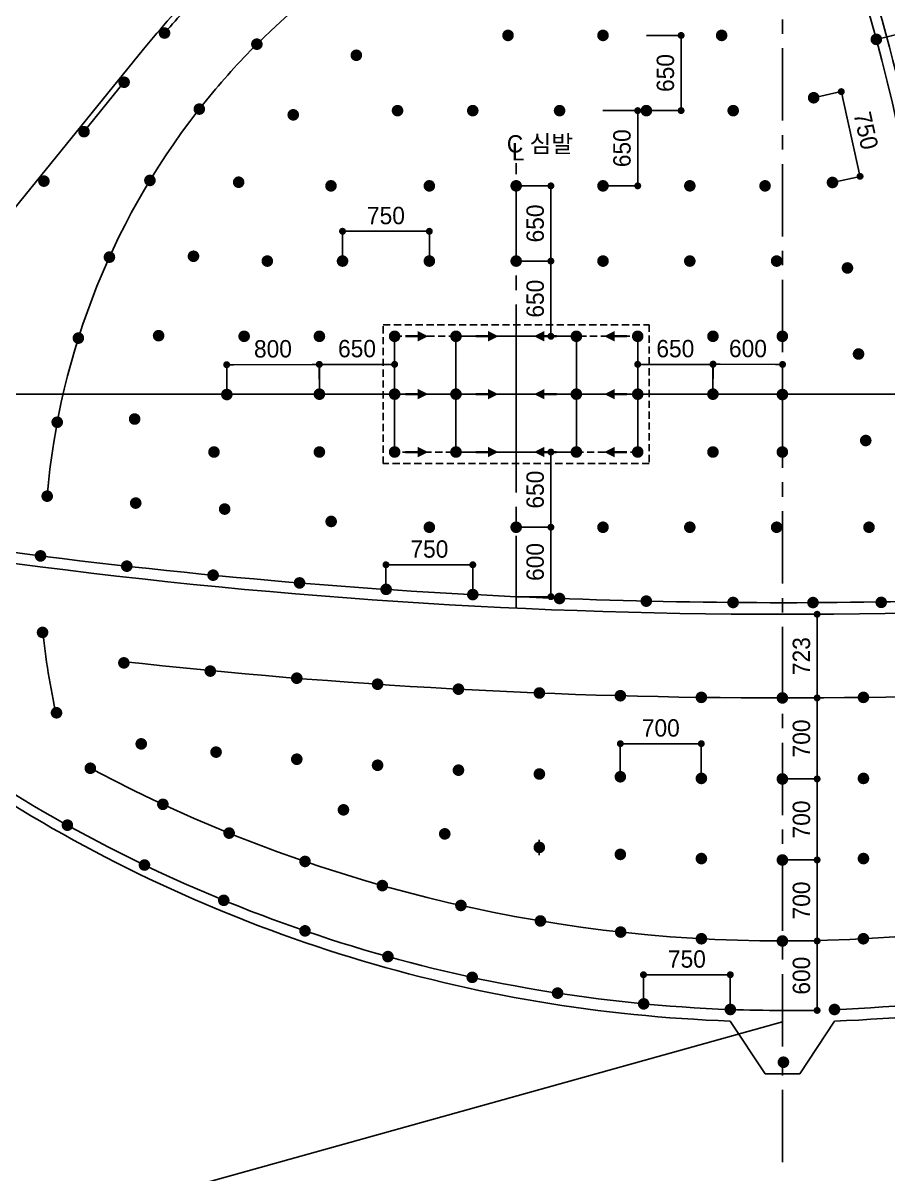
# Model space of a CAD drawing. Extents: x -689 to 317106, y 182884 to 219577.
# Drawn here: x 280245 to 287718, y 195412 to 205358 of the extents above; entities that cross this region are included whole.
import ezdxf

# ---------------------------------------------------------------- set-up
doc = ezdxf.new("R2010")
doc.units = 0
doc.header["$LTSCALE"] = 500
doc.header["$MEASUREMENT"] = 0
for name, pattern in [('A-CENTR01', [2, 1.25, -0.25, 0.25, -0.25]), ('A-HIDDN01', [0.375, 0.25, -0.125]), ('HIDDEN', [0.375, 0.25, -0.125])]:
    doc.linetypes.add(name, pattern=pattern)
doc.layers.get('DEFPOINTS').update_dxf_attribs({"color": 55})
for name, color, linetype in [('A-DIM01', 1, 'Continuous'), ('CS-CNTL', 1, 'A-CENTR01'), ('CS-EXCV', 3, 'CFZ008'), ('CS-TEXT', 7, 'Continuous'), ('CUT-BOD-LIN', 6, 'HIDDEN'), ('TU-BLOCK-ETC', 6, 'Continuous'), ('TU-HOLE-LIN1', 1, 'Continuous'), ('뇌관연결1', 2, 'Continuous'), ('발파공(바닥)', 5, 'Continuous'), ('발파공(심발)', 4, 'Continuous'), ('발파공(외곽)', 6, 'Continuous'), ('발파공(전열)', 2, 'Continuous'), ('발파공(확대)', 7, 'Continuous')]:
    doc.layers.add(name, color=color, linetype=linetype)
doc.styles.get("Standard").update_dxf_attribs({"font": ''})
doc.styles.add('돋움체', font='')
doc.styles.get('Standard').set_extended_font_data('Dotum')
doc.styles.get('돋움체').set_extended_font_data('Dotum')
doc.linetypes.add('CFZ008', pattern='A,0.9,-0.2,[106,KHCLINE.shx,S=0.00606,R=180,X=0,Y=0],0.9', length=2)
doc.linetypes.add('E-DIGLN01', pattern='A,0.9,-0.2,[19,kscals.shx,S=0.1,R=180,X=0,Y=0],0.9', length=2)
doc.dimstyles.new('D_50', dxfattribs={"dimscale": 50, "dimtxt": 3, "dimasz": 1.2, "dimexe": 0, "dimexo": 0, "dimgap": 1.2, "dimtad": 1, "dimdec": 0, "dimrnd": 0.0005, "dimdsep": 46, "dimlunit": 6, "dimtxsty": '돋움체', "dimblk": 'DOT', "dimcen": 0.09, "dimclrd": 1, "dimclre": 1, "dimclrt": 1, "dimaunit": 1, "dimadec": 0, "dimazin": 0, "dimtfac": 1, "dimtdec": 0, "dimtix": 1, "dimtmove": 2, "dimatfit": 0, "dimfxl": 1, "dimtvp": 2, "dimtolj": 1, "dimtzin": 0, "dimlwd": -1, "dimlwe": -1, "dimarcsym": 0})

# ---------------------------------------------------------------- blocks, each defined once
blk = doc.blocks.new('bb')
at = {"layer": '발파공(바닥)', "const_width": 50}
blk.add_lwpolyline([(-13.8, 20.9, -1), (13.8, -20.9, -1)], format="xyb", close=True, dxfattribs=at)
blk = doc.blocks.new('_Dot')
at = {"color": 0, "linetype": 'ByBlock', "lineweight": -2}
blk.add_line((-0.5, 0), (-1, 0), dxfattribs=at)
at = {"color": 0, "linetype": 'ByBlock', "const_width": 0.5}
blk.add_lwpolyline([(-0.25, 0, 1), (0.25, 0, 1)], format="xyb", close=True, dxfattribs=at)
blk = doc.blocks.new('*D617')
at = {"layer": 'A-DIM01', "color": 1, "ltscale": 10, "transparency": 16777216}
for p, q in [((286805.6, 197425.7), (287105.6, 197425.7)), ((287105.6, 197365.7), (287105.6, 196885.7)), ((286805.6, 196825.7), (287105.6, 196825.7))]:
    blk.add_line(p, q, dxfattribs=at)
at = {"layer": 'DEFPOINTS', "color": 0, "ltscale": 10, "transparency": 16777216}
for p in [(286805.6, 197425.7), (286805.6, 196825.7), (287105.6, 196825.7)]:
    blk.add_point(p, dxfattribs=at)
at = {"layer": 'A-DIM01', "color": 1, "ltscale": 10, "transparency": 16777216, "xscale": 60, "yscale": 60, "zscale": 60}
for p, rotation in [((287105.6, 197425.7), 90), ((287105.6, 196825.7), 270)]:
    blk.add_blockref('_Dot', p, dxfattribs=dict(at, rotation=rotation))
at = {"layer": 'A-DIM01', "color": 1, "ltscale": 10, "transparency": 16777216, "insert": (286970.5, 197125.7), "char_height": 150, "attachment_point": 5, "rotation": 90, "style": '돋움체'}
blk.add_mtext('\\A1;600', dxfattribs=at)
blk = doc.blocks.new('*D618')
at = {"layer": 'A-DIM01', "color": 1, "ltscale": 10, "transparency": 16777216}
for p, q in [((286805.6, 198125.7), (287105.6, 198125.7)), ((287105.6, 198065.7), (287105.6, 197485.7)), ((286805.6, 197425.7), (287105.6, 197425.7))]:
    blk.add_line(p, q, dxfattribs=at)
at = {"layer": 'DEFPOINTS', "color": 0, "ltscale": 10, "transparency": 16777216}
for p in [(286805.6, 198125.7), (286805.6, 197425.7), (287105.6, 197425.7)]:
    blk.add_point(p, dxfattribs=at)
at = {"layer": 'A-DIM01', "color": 1, "ltscale": 10, "transparency": 16777216, "xscale": 60, "yscale": 60, "zscale": 60}
for p, rotation in [((287105.6, 198125.7), 90), ((287105.6, 197425.7), 270)]:
    blk.add_blockref('_Dot', p, dxfattribs=dict(at, rotation=rotation))
at = {"layer": 'A-DIM01', "color": 1, "ltscale": 10, "transparency": 16777216, "insert": (286970.5, 197775.7), "char_height": 150, "attachment_point": 5, "rotation": 90, "style": '돋움체'}
blk.add_mtext('\\A1;700', dxfattribs=at)
blk = doc.blocks.new('*D619')
at = {"layer": 'A-DIM01', "color": 1, "ltscale": 10, "transparency": 16777216}
for p, q in [((286805.6, 198825.7), (287105.6, 198825.7)), ((287105.6, 198765.7), (287105.6, 198185.7)), ((286805.6, 198125.7), (287105.6, 198125.7))]:
    blk.add_line(p, q, dxfattribs=at)
at = {"layer": 'DEFPOINTS', "color": 0, "ltscale": 10, "transparency": 16777216}
for p in [(286805.6, 198825.7), (286805.6, 198125.7), (287105.6, 198125.7)]:
    blk.add_point(p, dxfattribs=at)
at = {"layer": 'A-DIM01', "color": 1, "ltscale": 10, "transparency": 16777216, "xscale": 60, "yscale": 60, "zscale": 60}
for p, rotation in [((287105.6, 198825.7), 90), ((287105.6, 198125.7), 270)]:
    blk.add_blockref('_Dot', p, dxfattribs=dict(at, rotation=rotation))
at = {"layer": 'A-DIM01', "color": 1, "ltscale": 10, "transparency": 16777216, "insert": (286970.5, 198475.7), "char_height": 150, "attachment_point": 5, "rotation": 90, "style": '돋움체'}
blk.add_mtext('\\A1;700', dxfattribs=at)
blk = doc.blocks.new('*D620')
at = {"layer": 'A-DIM01', "color": 1, "ltscale": 10, "transparency": 16777216}
for p, q in [((286805.6, 199525.7), (287105.6, 199525.7)), ((287105.6, 199465.7), (287105.6, 198885.7)), ((286805.6, 198825.7), (287105.6, 198825.7))]:
    blk.add_line(p, q, dxfattribs=at)
at = {"layer": 'DEFPOINTS', "color": 0, "ltscale": 10, "transparency": 16777216}
for p in [(286805.6, 199525.7), (286805.6, 198825.7), (287105.6, 198825.7)]:
    blk.add_point(p, dxfattribs=at)
at = {"layer": 'A-DIM01', "color": 1, "ltscale": 10, "transparency": 16777216, "xscale": 60, "yscale": 60, "zscale": 60}
for p, rotation in [((287105.6, 199525.7), 90), ((287105.6, 198825.7), 270)]:
    blk.add_blockref('_Dot', p, dxfattribs=dict(at, rotation=rotation))
at = {"layer": 'A-DIM01', "color": 1, "ltscale": 10, "transparency": 16777216, "insert": (286970.5, 199175.7), "char_height": 150, "attachment_point": 5, "rotation": 90, "style": '돋움체'}
blk.add_mtext('\\A1;700', dxfattribs=at)
blk = doc.blocks.new('*D621')
at = {"layer": 'A-DIM01', "color": 1, "ltscale": 10, "transparency": 16777216}
for p, q in [((286805.6, 200248.9), (287105.6, 200248.9)), ((287105.6, 200188.9), (287105.6, 199585.7)), ((286805.6, 199525.7), (287105.6, 199525.7))]:
    blk.add_line(p, q, dxfattribs=at)
at = {"layer": 'DEFPOINTS', "color": 0, "ltscale": 10, "transparency": 16777216}
for p in [(286805.6, 200248.9), (286805.6, 199525.7), (287105.6, 199525.7)]:
    blk.add_point(p, dxfattribs=at)
at = {"layer": 'A-DIM01', "color": 1, "ltscale": 10, "transparency": 16777216, "xscale": 60, "yscale": 60, "zscale": 60}
for p, rotation in [((287105.6, 200248.9), 90), ((287105.6, 199525.7), 270)]:
    blk.add_blockref('_Dot', p, dxfattribs=dict(at, rotation=rotation))
at = {"layer": 'A-DIM01', "color": 1, "ltscale": 10, "transparency": 16777216, "insert": (286970.5, 199887.3), "char_height": 150, "attachment_point": 5, "rotation": 90, "style": '돋움체'}
blk.add_mtext('\\A1;723', dxfattribs=at)
blk = doc.blocks.new('sb')
at = {"layer": '발파공(확대)', "color": 0, "const_width": 50, "flags": 128}
blk.add_lwpolyline([(13.8, 20.9, 1), (-13.8, -20.9, 1)], format="xyb", close=True, dxfattribs=at)
blk = doc.blocks.new('jb')
at = {"layer": '발파공(전열)', "const_width": 50, "flags": 128}
blk.add_lwpolyline([(13.8, 20.9, 1), (-13.8, -20.9, 1)], format="xyb", close=True, dxfattribs=at)
blk = doc.blocks.new('*D600')
at = {"layer": 'A-DIM01', "color": 1, "ltscale": 10, "transparency": 16777216}
for p, q in [((285605.6, 196833.7), (285605.6, 197133.7)), ((285665.6, 197133.7), (286295.6, 197133.7)), ((286355.6, 196833.7), (286355.6, 197133.7))]:
    blk.add_line(p, q, dxfattribs=at)
at = {"layer": 'DEFPOINTS', "color": 0, "ltscale": 10, "transparency": 16777216}
for p in [(286355.6, 197133.7), (285605.6, 196833.7), (286355.6, 196833.7)]:
    blk.add_point(p, dxfattribs=at)
at = {"layer": 'A-DIM01', "color": 1, "ltscale": 10, "transparency": 16777216, "xscale": 60, "yscale": 60, "zscale": 60, "rotation": 180}
blk.add_blockref('_Dot', (285605.6, 197133.7), dxfattribs=at)
at = {"layer": 'A-DIM01', "color": 1, "ltscale": 10, "transparency": 16777216, "xscale": 60, "yscale": 60, "zscale": 60}
blk.add_blockref('_Dot', (286355.6, 197133.7), dxfattribs=at)
at = {"layer": 'A-DIM01', "color": 1, "ltscale": 10, "transparency": 16777216, "insert": (285980.6, 197268.8), "char_height": 150, "attachment_point": 5, "style": '돋움체'}
blk.add_mtext('\\A1;750', dxfattribs=at)
blk = doc.blocks.new('*D601')
at = {"layer": 'A-DIM01', "color": 1, "ltscale": 10, "transparency": 16777216}
for p, q in [((285405.2, 198830.5), (285405.2, 199130.5)), ((285465.2, 199130.5), (286045.2, 199130.5)), ((286105.2, 198830.5), (286105.2, 199130.5))]:
    blk.add_line(p, q, dxfattribs=at)
at = {"layer": 'DEFPOINTS', "color": 0, "ltscale": 10, "transparency": 16777216}
for p in [(286105.2, 199130.5), (285405.2, 198830.5), (286105.2, 198830.5)]:
    blk.add_point(p, dxfattribs=at)
at = {"layer": 'A-DIM01', "color": 1, "ltscale": 10, "transparency": 16777216, "xscale": 60, "yscale": 60, "zscale": 60, "rotation": 180}
blk.add_blockref('_Dot', (285405.2, 199130.5), dxfattribs=at)
at = {"layer": 'A-DIM01', "color": 1, "ltscale": 10, "transparency": 16777216, "xscale": 60, "yscale": 60, "zscale": 60}
blk.add_blockref('_Dot', (286105.2, 199130.5), dxfattribs=at)
at = {"layer": 'A-DIM01', "color": 1, "ltscale": 10, "transparency": 16777216, "insert": (285755.2, 199265.6), "char_height": 150, "attachment_point": 5, "style": '돋움체'}
blk.add_mtext('\\A1;700', dxfattribs=at)
blk = doc.blocks.new('cb')
at = {"layer": '발파공(외곽)', "lineweight": 0, "const_width": 50}
blk.add_lwpolyline([(-16.5, 18.7, 1), (16.5, -18.7, 1)], format="xyb", close=True, dxfattribs=at)
blk = doc.blocks.new('*D602')
at = {"layer": 'A-DIM01', "color": 1, "ltscale": 10, "transparency": 16777216}
for p, q in [((284505.6, 201000.8), (284805.6, 201000.8)), ((284805.6, 200940.8), (284805.6, 200460.8)), ((284505.6, 200400.8), (284805.6, 200400.8))]:
    blk.add_line(p, q, dxfattribs=at)
at = {"layer": 'DEFPOINTS', "color": 0, "ltscale": 10, "transparency": 16777216}
for p in [(284505.6, 201000.8), (284505.6, 200400.8), (284805.6, 200400.8)]:
    blk.add_point(p, dxfattribs=at)
at = {"layer": 'A-DIM01', "color": 1, "ltscale": 10, "transparency": 16777216, "xscale": 60, "yscale": 60, "zscale": 60}
for p, rotation in [((284805.6, 201000.8), 90), ((284805.6, 200400.8), 270)]:
    blk.add_blockref('_Dot', p, dxfattribs=dict(at, rotation=rotation))
at = {"layer": 'A-DIM01', "color": 1, "ltscale": 10, "transparency": 16777216, "insert": (284670.5, 200700.8), "char_height": 150, "attachment_point": 5, "rotation": 90, "style": '돋움체'}
blk.add_mtext('\\A1;600', dxfattribs=at)
blk = doc.blocks.new('*D603')
at = {"layer": 'A-DIM01', "color": 1, "ltscale": 10, "transparency": 16777216}
for p, q in [((284505.6, 201650.8), (284805.6, 201650.8)), ((284805.6, 201590.8), (284805.6, 201060.8)), ((284505.6, 201000.8), (284805.6, 201000.8))]:
    blk.add_line(p, q, dxfattribs=at)
at = {"layer": 'DEFPOINTS', "color": 0, "ltscale": 10, "transparency": 16777216}
for p in [(284505.6, 201650.8), (284505.6, 201000.8), (284805.6, 201000.8)]:
    blk.add_point(p, dxfattribs=at)
at = {"layer": 'A-DIM01', "color": 1, "ltscale": 10, "transparency": 16777216, "xscale": 60, "yscale": 60, "zscale": 60}
for p, rotation in [((284805.6, 201650.8), 90), ((284805.6, 201000.8), 270)]:
    blk.add_blockref('_Dot', p, dxfattribs=dict(at, rotation=rotation))
at = {"layer": 'A-DIM01', "color": 1, "ltscale": 10, "transparency": 16777216, "insert": (284670.5, 201325.8), "char_height": 150, "attachment_point": 5, "rotation": 90, "style": '돋움체'}
blk.add_mtext('\\A1;650', dxfattribs=at)
blk = doc.blocks.new('*D604')
at = {"layer": 'A-DIM01', "color": 1, "ltscale": 10, "transparency": 16777216}
for p, q in [((283005.6, 203300.8), (283005.6, 203558.2)), ((283065.6, 203558.2), (283695.6, 203558.2)), ((283755.6, 203300.8), (283755.6, 203558.2))]:
    blk.add_line(p, q, dxfattribs=at)
at = {"layer": 'DEFPOINTS', "color": 0, "ltscale": 10, "transparency": 16777216}
for p in [(283755.6, 203558.2), (283005.6, 203300.8), (283755.6, 203300.8)]:
    blk.add_point(p, dxfattribs=at)
at = {"layer": 'A-DIM01', "color": 1, "ltscale": 10, "transparency": 16777216, "xscale": 60, "yscale": 60, "zscale": 60, "rotation": 180}
blk.add_blockref('_Dot', (283005.6, 203558.2), dxfattribs=at)
at = {"layer": 'A-DIM01', "color": 1, "ltscale": 10, "transparency": 16777216, "xscale": 60, "yscale": 60, "zscale": 60}
blk.add_blockref('_Dot', (283755.6, 203558.2), dxfattribs=at)
at = {"layer": 'A-DIM01', "color": 1, "ltscale": 10, "transparency": 16777216, "insert": (283380.6, 203693.3), "char_height": 150, "attachment_point": 5, "style": '돋움체'}
blk.add_mtext('\\A1;750', dxfattribs=at)
blk = doc.blocks.new('*D605')
at = {"layer": 'A-DIM01', "color": 1, "ltscale": 10, "transparency": 16777216}
for p, q in [((284505.6, 203300.8), (284805.6, 203300.8)), ((284805.6, 203240.8), (284805.6, 202710.8)), ((284505.6, 202650.8), (284805.6, 202650.8))]:
    blk.add_line(p, q, dxfattribs=at)
at = {"layer": 'DEFPOINTS', "color": 0, "ltscale": 10, "transparency": 16777216}
for p in [(284505.6, 203300.8), (284505.6, 202650.8), (284805.6, 202650.8)]:
    blk.add_point(p, dxfattribs=at)
at = {"layer": 'A-DIM01', "color": 1, "ltscale": 10, "transparency": 16777216, "xscale": 60, "yscale": 60, "zscale": 60}
for p, rotation in [((284805.6, 203300.8), 90), ((284805.6, 202650.8), 270)]:
    blk.add_blockref('_Dot', p, dxfattribs=dict(at, rotation=rotation))
at = {"layer": 'A-DIM01', "color": 1, "ltscale": 10, "transparency": 16777216, "insert": (284670.5, 202975.8), "char_height": 150, "attachment_point": 5, "rotation": 90, "style": '돋움체'}
blk.add_mtext('\\A1;650', dxfattribs=at)
blk = doc.blocks.new('*D606')
at = {"layer": 'A-DIM01', "color": 1, "ltscale": 10, "transparency": 16777216}
for p, q in [((282805.6, 202150.8), (282805.6, 202408.2)), ((282865.6, 202408.2), (283395.6, 202408.2)), ((283455.6, 202150.8), (283455.6, 202408.2))]:
    blk.add_line(p, q, dxfattribs=at)
at = {"layer": 'DEFPOINTS', "color": 0, "ltscale": 10, "transparency": 16777216}
for p in [(283455.6, 202408.2), (282805.6, 202150.8), (283455.6, 202150.8)]:
    blk.add_point(p, dxfattribs=at)
at = {"layer": 'A-DIM01', "color": 1, "ltscale": 10, "transparency": 16777216, "xscale": 60, "yscale": 60, "zscale": 60, "rotation": 180}
blk.add_blockref('_Dot', (282805.6, 202408.2), dxfattribs=at)
at = {"layer": 'A-DIM01', "color": 1, "ltscale": 10, "transparency": 16777216, "xscale": 60, "yscale": 60, "zscale": 60}
blk.add_blockref('_Dot', (283455.6, 202408.2), dxfattribs=at)
at = {"layer": 'A-DIM01', "color": 1, "ltscale": 10, "transparency": 16777216, "insert": (283130.6, 202543.3), "char_height": 150, "attachment_point": 5, "style": '돋움체'}
blk.add_mtext('\\A1;650', dxfattribs=at)
blk = doc.blocks.new('*D607')
at = {"layer": 'A-DIM01', "color": 1, "ltscale": 10, "transparency": 16777216}
for p, q in [((282006.1, 202147.5), (282005, 202405)), ((282065, 202405.2), (282744.6, 202408)), ((282805.6, 202150.8), (282804.6, 202408.2))]:
    blk.add_line(p, q, dxfattribs=at)
at = {"layer": 'DEFPOINTS', "color": 0, "ltscale": 10, "transparency": 16777216}
for p in [(282804.6, 202408.2), (282006.1, 202147.5), (282805.6, 202150.8)]:
    blk.add_point(p, dxfattribs=at)
at = {"layer": 'A-DIM01', "color": 1, "ltscale": 10, "transparency": 16777216, "xscale": 60, "yscale": 60, "zscale": 60}
for p, rotation in [((282005, 202405), 180.231181716737), ((282804.6, 202408.2), 0.2311817167369533)]:
    blk.add_blockref('_Dot', p, dxfattribs=dict(at, rotation=rotation))
at = {"layer": 'A-DIM01', "color": 1, "ltscale": 10, "transparency": 16777216, "insert": (282404.3, 202541.7), "char_height": 150, "attachment_point": 5, "rotation": 0.23118, "style": '돋움체'}
blk.add_mtext('\\A1;800', dxfattribs=at)
blk = doc.blocks.new('*D608')
at = {"layer": 'A-DIM01', "color": 1, "ltscale": 10, "transparency": 16777216}
for p, q in [((283380.9, 200419.1), (283380.9, 200676.5)), ((283440.9, 200676.5), (284070.9, 200676.5)), ((284130.9, 200419.1), (284130.9, 200676.5))]:
    blk.add_line(p, q, dxfattribs=at)
at = {"layer": 'DEFPOINTS', "color": 0, "ltscale": 10, "transparency": 16777216}
for p in [(284130.9, 200676.5), (283380.9, 200419.1), (284130.9, 200419.1)]:
    blk.add_point(p, dxfattribs=at)
at = {"layer": 'A-DIM01', "color": 1, "ltscale": 10, "transparency": 16777216, "xscale": 60, "yscale": 60, "zscale": 60, "rotation": 180}
blk.add_blockref('_Dot', (283380.9, 200676.5), dxfattribs=at)
at = {"layer": 'A-DIM01', "color": 1, "ltscale": 10, "transparency": 16777216, "xscale": 60, "yscale": 60, "zscale": 60}
blk.add_blockref('_Dot', (284130.9, 200676.5), dxfattribs=at)
at = {"layer": 'A-DIM01', "color": 1, "ltscale": 10, "transparency": 16777216, "insert": (283755.9, 200811.6), "char_height": 150, "attachment_point": 5, "style": '돋움체'}
blk.add_mtext('\\A1;750', dxfattribs=at)
blk = doc.blocks.new('*D609')
at = {"layer": 'A-DIM01', "color": 1, "ltscale": 10, "transparency": 16777216}
for p, q in [((284505.6, 203950.8), (284805.6, 203950.8)), ((284805.6, 203890.8), (284805.6, 203360.8)), ((284505.6, 203300.8), (284805.6, 203300.8))]:
    blk.add_line(p, q, dxfattribs=at)
at = {"layer": 'DEFPOINTS', "color": 0, "ltscale": 10, "transparency": 16777216}
for p in [(284505.6, 203950.8), (284505.6, 203300.8), (284805.6, 203300.8)]:
    blk.add_point(p, dxfattribs=at)
at = {"layer": 'A-DIM01', "color": 1, "ltscale": 10, "transparency": 16777216, "xscale": 60, "yscale": 60, "zscale": 60}
for p, rotation in [((284805.6, 203950.8), 90), ((284805.6, 203300.8), 270)]:
    blk.add_blockref('_Dot', p, dxfattribs=dict(at, rotation=rotation))
at = {"layer": 'A-DIM01', "color": 1, "ltscale": 10, "transparency": 16777216, "insert": (284670.5, 203625.8), "char_height": 150, "attachment_point": 5, "rotation": 90, "style": '돋움체'}
blk.add_mtext('\\A1;650', dxfattribs=at)
blk = doc.blocks.new('ssb')
at = {"color": 4, "const_width": 50, "flags": 128}
blk.add_lwpolyline([(0.1, -25, 1), (-0.1, 25, 1)], format="xyb", close=True, dxfattribs=at)
blk = doc.blocks.new('*D610')
at = {"layer": 'A-DIM01', "color": 1, "ltscale": 10, "transparency": 16777216}
for p, q in [((285555.6, 202150.8), (285555.6, 202408.2)), ((285615.6, 202408.2), (286145.6, 202408.2)), ((286205.6, 202150.8), (286205.6, 202408.2))]:
    blk.add_line(p, q, dxfattribs=at)
at = {"layer": 'DEFPOINTS', "color": 0, "ltscale": 10, "transparency": 16777216}
for p in [(286205.6, 202408.2), (285555.6, 202150.8), (286205.6, 202150.8)]:
    blk.add_point(p, dxfattribs=at)
at = {"layer": 'A-DIM01', "color": 1, "ltscale": 10, "transparency": 16777216, "xscale": 60, "yscale": 60, "zscale": 60, "rotation": 180}
blk.add_blockref('_Dot', (285555.6, 202408.2), dxfattribs=at)
at = {"layer": 'A-DIM01', "color": 1, "ltscale": 10, "transparency": 16777216, "xscale": 60, "yscale": 60, "zscale": 60}
blk.add_blockref('_Dot', (286205.6, 202408.2), dxfattribs=at)
at = {"layer": 'A-DIM01', "color": 1, "ltscale": 10, "transparency": 16777216, "insert": (285880.6, 202543.3), "char_height": 150, "attachment_point": 5, "style": '돋움체'}
blk.add_mtext('\\A1;650', dxfattribs=at)
blk = doc.blocks.new('*D611')
at = {"layer": 'A-DIM01', "color": 1, "ltscale": 10, "transparency": 16777216}
for p, q in [((286205.6, 202150.8), (286207, 202410.7)), ((286267, 202410.4), (286747, 202407.8)), ((286805.6, 202147.5), (286807, 202407.5))]:
    blk.add_line(p, q, dxfattribs=at)
at = {"layer": 'DEFPOINTS', "color": 0, "ltscale": 10, "transparency": 16777216}
for p in [(286807, 202407.5), (286205.6, 202150.8), (286805.6, 202147.5)]:
    blk.add_point(p, dxfattribs=at)
at = {"layer": 'A-DIM01', "color": 1, "ltscale": 10, "transparency": 16777216, "xscale": 60, "yscale": 60, "zscale": 60}
for p, rotation in [((286207, 202410.7), 179.6919258175987), ((286807, 202407.5), 359.6919258175987)]:
    blk.add_blockref('_Dot', p, dxfattribs=dict(at, rotation=rotation))
at = {"layer": 'A-DIM01', "color": 1, "ltscale": 10, "transparency": 16777216, "insert": (286507.8, 202544.2), "char_height": 150, "attachment_point": 5, "rotation": 359.69193, "style": '돋움체'}
blk.add_mtext('\\A1;600', dxfattribs=at)
blk = doc.blocks.new('*D612')
at = {"layer": 'A-DIM01', "color": 1, "ltscale": 10, "transparency": 16777216}
for p, q in [((285255.6, 204600.8), (285555.6, 204600.8)), ((285555.6, 204540.8), (285555.6, 204010.8)), ((285255.6, 203950.8), (285555.6, 203950.8))]:
    blk.add_line(p, q, dxfattribs=at)
at = {"layer": 'DEFPOINTS', "color": 0, "ltscale": 10, "transparency": 16777216}
for p in [(285255.6, 204600.8), (285255.6, 203950.8), (285555.6, 203950.8)]:
    blk.add_point(p, dxfattribs=at)
at = {"layer": 'A-DIM01', "color": 1, "ltscale": 10, "transparency": 16777216, "xscale": 60, "yscale": 60, "zscale": 60}
for p, rotation in [((285555.6, 204600.8), 90), ((285555.6, 203950.8), 270)]:
    blk.add_blockref('_Dot', p, dxfattribs=dict(at, rotation=rotation))
at = {"layer": 'A-DIM01', "color": 1, "ltscale": 10, "transparency": 16777216, "insert": (285420.5, 204275.8), "char_height": 150, "attachment_point": 5, "rotation": 90, "style": '돋움체'}
blk.add_mtext('\\A1;650', dxfattribs=at)
blk = doc.blocks.new('*D613')
at = {"layer": 'A-DIM01', "color": 1, "ltscale": 10, "transparency": 16777216}
for p, q in [((285630.6, 205250.8), (285930.6, 205250.8)), ((285930.6, 205190.8), (285930.6, 204660.8)), ((285630.6, 204600.8), (285930.6, 204600.8))]:
    blk.add_line(p, q, dxfattribs=at)
at = {"layer": 'DEFPOINTS', "color": 0, "ltscale": 10, "transparency": 16777216}
for p in [(285630.6, 205250.8), (285630.6, 204600.8), (285930.6, 204600.8)]:
    blk.add_point(p, dxfattribs=at)
at = {"layer": 'A-DIM01', "color": 1, "ltscale": 10, "transparency": 16777216, "xscale": 60, "yscale": 60, "zscale": 60}
for p, rotation in [((285930.6, 205250.8), 90), ((285930.6, 204600.8), 270)]:
    blk.add_blockref('_Dot', p, dxfattribs=dict(at, rotation=rotation))
at = {"layer": 'A-DIM01', "color": 1, "ltscale": 10, "transparency": 16777216, "insert": (285795.5, 204925.8), "char_height": 150, "attachment_point": 5, "rotation": 90, "style": '돋움체'}
blk.add_mtext('\\A1;650', dxfattribs=at)
blk = doc.blocks.new('*D627')
at = {"layer": 'A-DIM01', "color": 1, "ltscale": 10, "transparency": 16777216}
for p, q in [((287617.1, 205216.4), (287871.2, 205279.5)), ((287885.7, 205221.3), (288025.4, 204658.7)), ((287785.7, 204537.4), (288039.8, 204600.5))]:
    blk.add_line(p, q, dxfattribs=at)
at = {"layer": 'DEFPOINTS', "color": 0, "ltscale": 10, "transparency": 16777216}
for p in [(287617.1, 205216.4), (288039.8, 204600.5), (287785.7, 204537.4)]:
    blk.add_point(p, dxfattribs=at)
at = {"layer": 'A-DIM01', "color": 1, "ltscale": 10, "transparency": 16777216, "xscale": 60, "yscale": 60, "zscale": 60}
for p, rotation in [((287871.2, 205279.5), 103.9436747686176), ((288039.8, 204600.5), 283.9436747686176)]:
    blk.add_blockref('_Dot', p, dxfattribs=dict(at, rotation=rotation))
at = {"layer": 'A-DIM01', "color": 1, "ltscale": 10, "transparency": 16777216, "insert": (288086.6, 204972.6), "char_height": 150, "attachment_point": 5, "rotation": 283.94367, "style": '돋움체'}
blk.add_mtext('\\A1;700', dxfattribs=at)
blk = doc.blocks.new('*D628')
at = {"layer": 'A-DIM01', "color": 1, "ltscale": 10, "transparency": 16777216}
for p, q in [((287075.6, 204712.1), (287314.1, 204765.1)), ((287327.1, 204706.5), (287463.6, 204091.5)), ((287238.1, 203980), (287476.6, 204033))]:
    blk.add_line(p, q, dxfattribs=at)
at = {"layer": 'DEFPOINTS', "color": 0, "ltscale": 10, "transparency": 16777216}
for p in [(287075.6, 204712.1), (287476.6, 204033), (287238.1, 203980)]:
    blk.add_point(p, dxfattribs=at)
at = {"layer": 'A-DIM01', "color": 1, "ltscale": 10, "transparency": 16777216, "xscale": 60, "yscale": 60, "zscale": 60}
for p, rotation in [((287314.1, 204765.1), 102.5186441921794), ((287476.6, 204033), 282.5186441921794)]:
    blk.add_blockref('_Dot', p, dxfattribs=dict(at, rotation=rotation))
at = {"layer": 'A-DIM01', "color": 1, "ltscale": 10, "transparency": 16777216, "insert": (287527.2, 204428.3), "char_height": 150, "attachment_point": 5, "rotation": 282.51864, "style": '돋움체'}
blk.add_mtext('\\A1;750', dxfattribs=at)

msp = doc.modelspace()

# ---------------------------------------------------------------- linework, layer by layer
at = {"layer": 'CS-CNTL', "linetype": 'A-CENTR01'}
for p, q in [((286805.64711, 195514.21655), (286805.64711, 208208.57573)), ((284505.64711, 200300.75925), (284505.64711, 204147.361))]:
    msp.add_line(p, q, dxfattribs=at)
at = {"layer": 'CS-EXCV', "linetype": 'E-DIGLN01'}
for p, q in [((286655.64711, 196277.95155), (286355.64711, 196733.68499)), ((286955.64711, 196277.95155), (287255.64711, 196733.68499)), ((286655.64711, 196277.95155), (286955.64711, 196277.95155))]:
    msp.add_line(p, q, dxfattribs=at)
at = {"layer": 'CS-EXCV', "linetype": 'E-DIGLN01', "flags": 128}
msp.add_lwpolyline([(292325.21276, 205132.02338, 0.0260427649), (291840.24739, 205670.32219, 0.4142135624), (281771.04682, 205670.32219, 0.0260427649), (281286.08145, 205132.02338)], format="xyb", dxfattribs=at)
msp.add_lwpolyline([(281286.08145, 205132.02338), (278525.71793, 201727.2439)], dxfattribs=at)
at = {"layer": 'CS-EXCV', "linetype": 'E-DIGLN01'}
for centre, radius, start, end in [((271190.27114, 200748.85899), 17115.37597, 358.400236723, 24.166518181), ((286805.64711, 250528.12721), 50279.26822, 261.912976262, 278.087023738), ((286805.64711, 209444.61921), 12718.89731, 237.922041368, 267.972427787), ((286805.64711, 209444.61921), 12718.89731, 272.027572213, 302.077958632)]:
    msp.add_arc(centre, radius, start, end, dxfattribs=at)
at = {"layer": 'CUT-BOD-LIN', "ltscale": 0.5}
msp.add_lwpolyline([(283355.64711, 202750.75925), (285655.64711, 202750.75925), (285655.64711, 201550.75925), (283355.64711, 201550.75925)], close=True, dxfattribs=at)
at = {"layer": 'DEFPOINTS', "linetype": 'Continuous', "ltscale": 500}
for p, q in [((283455.64711, 202650.75925), (283455.64711, 201650.75925)), ((283985.64711, 202650.75925), (283985.64711, 201650.75925)), ((283985.64711, 202650.75925), (285025.64711, 202650.75925)), ((284505.64711, 202650.75925), (284505.64711, 201650.75925)), ((284505.64711, 202650.75925), (284505.64711, 201650.75925)), ((285025.64711, 202650.75925), (285025.64711, 201650.75925)), ((285555.64711, 202650.75925), (285555.64711, 201650.75925)), ((283455.64711, 202150.75925), (285555.64711, 202150.75925)), ((283985.64711, 201650.75925), (285025.64711, 201650.75925))]:
    msp.add_line(p, q, dxfattribs=at)
at = {"layer": 'DEFPOINTS'}
for p, q in [((278869.07536, 202150.75925), (294742.21885, 202150.75925)), ((286805.64711, 196725.7219), (277680.64711, 194184.30698))]:
    msp.add_line(p, q, dxfattribs=at)
for points in [[(287012.65592, 207052.3836, 0.2073075026), (282266.02157, 205175.34744, 0.0260427649), (281829.83145, 204691.18788, 0.1506337683), (280454.17027, 201269.1639, 0.1506337683)], [(280414.23316, 200116.92574, 0.0299010814), (280534.43848, 199372.53967)], [(281444.17258, 198629.76623, 0.0011042416), (281453.58371, 198606.60525)]]:
    msp.add_lwpolyline(points, format="xyb", dxfattribs=at)
for centre, radius, start, end in [((270955.87571, 200748.85899), 17249.7714, 0.976788459, 21.433836252), ((286805.64711, 251337.94092), 50989.08193, 261.969555832, 267.414452461), ((286805.64711, 251337.94092), 50989.08193, 267.414452461, 271.568632115), ((286782.41617, 251410.37322), 51712.08193, 262.926008448, 262.95370785), ((286805.64711, 251237.94092), 51712.08193, 263.660281805, 270), ((286805.64711, 251237.94092), 51712.08193, 270, 276.339718195), ((286805.64711, 210144.61921), 12718.89731, 242.074116651, 270), ((286805.64711, 210144.61921), 12718.89731, 270, 297.925883349), ((286805.64711, 209544.61921), 12718.89731, 238.06373511, 267.972427787), ((286805.64711, 209544.61921), 12718.89731, 272.027572213, 301.93626489), ((286805.64711, 209544.61921), 12718.89731, 267.972427787, 270)]:
    msp.add_arc(centre, radius, start, end, dxfattribs=at)
at = {"layer": 'TU-BLOCK-ETC'}
for points in [[(283745.2627, 202650.75925, 0, 90, 0), (283655.2627, 202650.75925, 90, 90, 0)], [(284352.50635, 202650.75925, 0, 90, 0), (284262.50635, 202650.75925, 90, 90, 0)], [(284658.78786, 202650.75925, 0, 90, 0), (284748.78786, 202650.75925, 90, 90, 0)], [(285266.03151, 202650.75925, 0, 90, 0), (285356.03151, 202650.75925, 90, 90, 0)], [(283745.2627, 202150.75925, 0, 90, 0), (283655.2627, 202150.75925, 90, 90, 0)], [(284352.50635, 202150.75925, 0, 90, 0), (284262.50635, 202150.75925, 90, 90, 0)], [(284658.78786, 202150.75925, 0, 90, 0), (284748.78786, 202150.75925, 90, 90, 0)], [(285266.03151, 202150.75925, 0, 90, 0), (285356.03151, 202150.75925, 90, 90, 0)], [(283745.2627, 201650.75925, 0, 90, 0), (283655.2627, 201650.75925, 90, 90, 0)], [(284352.50635, 201650.75925, 0, 90, 0), (284262.50635, 201650.75925, 90, 90, 0)], [(284658.78786, 201650.75925, 0, 90, 0), (284748.78786, 201650.75925, 90, 90, 0)], [(285266.03151, 201650.75925, 0, 90, 0), (285356.03151, 201650.75925, 90, 90, 0)]]:
    msp.add_lwpolyline(points, format="xyseb", dxfattribs=at)
at = {"layer": 'TU-BLOCK-ETC', "const_width": 20}
for points in [[(283548.19575, 202650.75925), (283702.6722, 202650.75925)], [(284155.4394, 202650.75925), (284309.91585, 202650.75925)], [(284855.85481, 202650.75925), (284701.37836, 202650.75925)], [(285463.09846, 202650.75925), (285308.62201, 202650.75925)], [(283548.19575, 202150.75925), (283702.6722, 202150.75925)], [(284155.4394, 202150.75925), (284309.91585, 202150.75925)], [(284855.85481, 202150.75925), (284701.37836, 202150.75925)], [(285463.09846, 202150.75925), (285308.62201, 202150.75925)], [(283548.19575, 201650.75925), (283702.6722, 201650.75925)], [(284155.4394, 201650.75925), (284309.91585, 201650.75925)], [(284855.85481, 201650.75925), (284701.37836, 201650.75925)], [(285463.09846, 201650.75925), (285308.62201, 201650.75925)]]:
    msp.add_lwpolyline(points, dxfattribs=at)
at = {"layer": 'TU-HOLE-LIN1'}
msp.add_lwpolyline([(281861.69165, 205689.6515, 0.0027498311), (281806.40216, 205634.96685, 0.0188964237), (281451.42538, 205252.09469)], format="xyb", dxfattribs=at)
for points in [[(281134.36919, 204865.49871), (280756.5102, 204399.42728)], [(280441.6277, 204011.03442), (280410.13945, 203972.19513)]]:
    msp.add_lwpolyline(points, dxfattribs=at)
at = {"layer": '뇌관연결1', "linetype": 'A-HIDDN01', "ltscale": 0.5}
msp.add_lwpolyline([(283455.64711, 202650.75925), (285555.64711, 202650.75925), (285555.64711, 201650.75925), (283455.64711, 201650.75925)], close=True, dxfattribs=at)
at = {"layer": '발파공(확대)'}
for p, q in [((284705.64711, 198300.28389), (284705.64711, 198167.94634)), ((285405.64711, 198203.00742), (285405.64711, 198144.5603)), ((286105.64711, 198144.99919), (286105.64711, 198130.53369)), ((287505.64711, 198144.99919), (287505.64711, 198130.53369))]:
    msp.add_line(p, q, dxfattribs=at)

# ---------------------------------------------------------------- block references
at = {"layer": '발파공(바닥)'}
for p, rotation in [((280396.69419, 200753.24167), 352.779242707545), ((281141.41258, 200664.44762), 353.622008119413), ((281887.35643, 200586.61687), 354.4647735312809), ((282634.36436, 200519.76625), 355.3075389431489), ((283382.27476, 200463.91024), 356.1503043550168), ((284130.92581, 200419.0609), 356.9930697668848), ((284880.15554, 200385.22796), 357.8358351787527), ((285629.80186, 200362.41871), 358.6786005906206), ((287659.35948, 200351.59587), 1.20689682622447), ((286379.70257, 200350.63811), 359.5213660024885), ((287069.62309, 200349.8887), 0.3641314143565033), ((280628.48973, 198426.47749), 330.94377358078), ((281294.45384, 198081.76191), 334.3223553550466), ((281979.57565, 197776.89288), 337.7009371293132), ((282681.47359, 197512.93016), 341.0795189035798), ((283397.70774, 197290.79132), 344.4581006778464), ((284125.78838, 197111.24855), 347.836682452113), ((284863.1846, 196974.92597), 351.2152642263796), ((285607.3331, 196882.29746), 354.5938460006462)]:
    msp.add_blockref('bb', p, dxfattribs=dict(at, rotation=rotation))
at = {"layer": '발파공(바닥)', "xscale": -1}
for p in [(286355.64711, 196833.68499), (286814.49697, 196377.95155)]:
    msp.add_blockref('bb', p, dxfattribs=at)
at = {"layer": '발파공(바닥)'}
msp.add_blockref('bb', (287255.64711, 196833.68499), dxfattribs=at)
at = {"layer": '발파공(심발)', "xscale": -1}
for p in [(283455.64711, 202650.75925), (283985.64711, 202650.75925), (285025.64711, 202650.75925), (285555.64711, 202650.75925), (283455.64711, 202150.75925), (283985.64711, 202150.75925), (285025.64711, 202150.75925), (285555.64711, 202150.75925), (283455.64711, 201650.75925), (283985.64711, 201650.75925), (285025.64711, 201650.75925), (285555.64711, 201650.75925)]:
    msp.add_blockref('ssb', p, dxfattribs=at)
at = {"layer": '발파공(외곽)'}
for p, rotation in [((281467.75212, 205271.02714), 229.1229328587769), ((281118.62507, 204846.07906), 230.9672132770471), ((280772.25432, 204418.84692), 230.9672132770471), ((280425.88357, 203991.61478), 230.9672132770471)]:
    msp.add_blockref('cb', p, dxfattribs=dict(at, rotation=rotation))
at = {"layer": '발파공(전열)'}
for name, p, rotation in [('jb', (287617.07343, 205216.42026), 105.0102885553378), ('sb', (282265.52727, 205174.85308), 225.0063985498535), ('sb', (281768.25862, 204614.00428), 231.8709088748818), ('sb', (281341.58832, 203997.74141), 238.7354191999329), ('sb', (280991.63349, 203334.89973), 245.5999295249838), ('jb', (280414.02095, 200091.92664), 262.4938348479973), ('jb', (280534.41888, 199397.53966), 262.4938348479973)]:
    msp.add_blockref(name, p, dxfattribs=dict(at, rotation=rotation))
at = {"layer": '발파공(확대)'}
for p in [(284435.39467, 205250.75925), (283480.64711, 204600.75925), (284130.64711, 204600.75925), (282905.64711, 203950.75925), (283755.64711, 203950.75925), (284505.64711, 203950.75925), (282355.64711, 203300.75925), (283005.64711, 203300.75925), (283755.64711, 203300.75925)]:
    msp.add_blockref('sb', p, dxfattribs=at)
at = {"layer": '발파공(확대)', "xscale": -1}
for p, rotation in [((285255.64711, 205250.75925), 359.9999999999965), ((286280.64711, 205250.75925), 359.9999999999965), ((284880.64711, 204600.75925), 359.9999999999965), ((285630.64711, 204600.75925), 359.9999999999965), ((286380.64711, 204600.75925), 359.9999999999965), ((285255.64711, 203950.75925), 359.9999999999965), ((286005.64711, 203950.75925), 359.9999999999965), ((286655.64711, 203950.75925), 359.9999999999965), ((284505.64711, 203300.75925), 359.9999999999965), ((285255.64711, 203300.75925), 359.9999999999965), ((286005.64711, 203300.75925), 359.9999999999965), ((286755.64711, 203300.75925), 359.9999999999965), ((286205.64711, 202650.75925), 88.56515790011598), ((286805.08004, 202650.75925), 88.56515790011247), ((286205.64711, 202150.75925), 88.56515790011598), ((286805.64711, 202147.53308), 88.56515790011247), ((286205.64711, 201650.75925), 88.56515790011598), ((286805.08004, 201650.75925), 88.56515790011247), ((284505.64711, 201000.75925), 88.56515790011247), ((285255.64711, 201000.75925), 88.56515790011247), ((286005.64711, 201000.75925), 88.56515790011247), ((286755.64711, 201000.75925), 88.56515790011247), ((287553.73571, 201000.75925), 88.56515790011247), ((286805.64711, 199525.85899), 82.33134327184443), ((287505.62573, 199530.59669), 0.7755836578634412), ((286805.64711, 198825.7219), 82.33134327184443), ((287505.62573, 198830.4596), 0.7755836578634412), ((283013.57515, 198558.76427), 82.33134327184443), ((283888.60235, 198351.12536), 82.33134327184443), ((284705.64711, 198234.11511), 82.33134327184443), ((285405.64711, 198173.78386), 82.33134327184443), ((286105.64711, 198137.76644), 82.33134327184443), ((286805.64711, 198125.7219), 82.33134327184443), ((286805.64711, 197425.7219), 82.33134327184443), ((287505.29378, 197444.97972), 3.153342989335766)]:
    msp.add_blockref('sb', p, dxfattribs=dict(at, rotation=rotation))
at = {"layer": '발파공(확대)'}
for p, rotation in [((283124.70198, 205079.09258), 219.6387853925616), ((287075.58432, 204712.11582), 103.8129943852631), ((282579.89674, 204564.42081), 227.1457444474279), ((282108.01065, 203982.19557), 234.8056080186531), ((287238.13846, 203980.00895), 101.2242939990796), ((281717.94122, 203342.26703), 242.4654715899224), ((287367.4604, 203241.30729), 98.63559361289597), ((280723.41137, 202634.98233), 249.1560300351185), ((281416.64979, 202656.05556), 250.1253351611918), ((282155.64711, 202650.75925), 271.434842099884), ((282805.64711, 202650.75925), 271.434842099884), ((287463.28618, 202497.51851), 96.04689322671237), ((282006.08004, 202147.53308), 271.434842099884), ((282805.64711, 202150.75925), 271.434842099884), ((281209.5133, 201935.80756), 257.7851987324612), ((280540.76743, 201908.02382), 249.1560300351185), ((287525.42022, 201750.16072), 93.4581928405288), ((281895.07447, 201650.75925), 271.434842099884), ((282805.64711, 201650.75925), 271.434842099884), ((280454.17027, 201269.1639), 264.3404238990108), ((281218.9352, 201209.5815), 271.434842099884), ((281987.25519, 201157.6988), 271.434842099884), ((282907.40918, 201050.75925), 271.434842099884), ((283755.64711, 201000.75925), 271.434842099884), ((281116.58602, 199828.78012), 353.7953307372547), ((281862.97633, 199757.83612), 354.5709143950979), ((282610.26314, 199696.32501), 355.3464980529411), ((283308.31869, 199644.25805), 356.1220817107841), ((284007.01507, 199601.64481), 356.8976653686273), ((284706.22425, 199568.49307), 357.6732490264704), ((285405.81812, 199544.80892), 358.4488326843136), ((286105.66848, 199530.59669), 359.2244163421568), ((281266.58602, 199128.64304), 353.7953307372547), ((281912.97633, 199057.69903), 354.5709143950979), ((282610.26314, 198996.18792), 355.3464980529411), ((280826.73884, 198918.12551), 353.7953307372547), ((283308.31869, 198944.12097), 356.1220817107841), ((284007.01507, 198901.50772), 356.8976653686273), ((284706.22425, 198868.35598), 357.6732490264704), ((285405.81812, 198844.67183), 358.4488326843136), ((286105.66848, 198830.4596), 359.2244163421568), ((281453.58371, 198606.60525), 353.7953307372547), ((282025.96067, 198357.9765), 337.9265990747915), ((282681.56245, 198112.8997), 341.0799420641069), ((287505.64711, 198137.76644), 277.6686567281757), ((283349.65286, 197904.2576), 344.2332850534224), ((284028.20879, 197732.68201), 347.3866280427379), ((284715.17541, 197598.69251), 350.5399710320534), ((285408.47245, 197502.69485), 353.6933140213689), ((286106.00043, 197444.97972), 356.8466570106844)]:
    msp.add_blockref('sb', p, dxfattribs=dict(at, rotation=rotation))

# ---------------------------------------------------------------- texts
at = {"layer": 'CS-TEXT'}
for s, p in [('C 심발', (284424.89694, 204238.57247)), ('L', (284469.02016, 204169.93928))]:
    msp.add_text(s, height=150, dxfattribs=at).set_placement(p)

# ---------------------------------------------------------------- dimensions: what is measured, and where the dimension line sits
at = {"layer": 'A-DIM01', "ltscale": 10}
for base, p1, p2, angle, picture, middle in [((285930.64711, 204600.75925), (285630.64711, 205250.75925), (285630.64711, 204600.75925), 90, '*D613', (285795.54534, 204925.75925)), ((285555.64711, 203950.75925), (285255.64711, 204600.75925), (285255.64711, 203950.75925), 90, '*D612', (285420.54534, 204275.75925)), ((284805.64711, 203300.75925), (284505.64711, 203950.75925), (284505.64711, 203300.75925), 90, '*D609', (284670.54534, 203625.75925)), ((284805.64711, 202650.75925), (284505.64711, 203300.75925), (284505.64711, 202650.75925), 90, '*D605', (284670.54534, 202975.75925)), ((284805.64711, 201000.75925), (284505.64711, 201650.75925), (284505.64711, 201000.75925), 90, '*D603', (284670.54534, 201325.75925)), ((284805.64711, 200400.75925), (284505.64711, 201000.75925), (284505.64711, 200400.75925), 90, '*D602', (284670.54534, 200700.75925)), ((287105.64711, 199525.7219), (286805.64711, 200248.85899), (286805.64711, 199525.7219), 90, '*D621', (286970.54534, 199887.29045)), ((287105.64711, 198825.7219), (286805.64711, 199525.7219), (286805.64711, 198825.7219), 90, '*D620', (286970.54534, 199175.7219)), ((286105.2247, 199130.46561), (285405.2247, 198830.46561), (286105.2247, 198830.46561), 180, '*D601', (285755.2247, 199265.56737)), ((287105.64711, 198125.7219), (286805.64711, 198825.7219), (286805.64711, 198125.7219), 90, '*D619', (286970.54534, 198475.7219)), ((287105.64711, 197425.7219), (286805.64711, 198125.7219), (286805.64711, 197425.7219), 90, '*D618', (286970.54534, 197775.7219)), ((287105.64711, 196825.7219), (286805.64711, 197425.7219), (286805.64711, 196825.7219), 90, '*D617', (286970.54534, 197125.7219)), ((286355.64711, 197133.68499), (285605.64711, 196833.68499), (286355.64711, 196833.68499), 180, '*D600', (285980.64711, 197268.78676))]:
    dim = msp.add_linear_dim(base=base, p1=p1, p2=p2, angle=angle, dimstyle='D_50', dxfattribs=at)
    dim.commit()
    dim.dimension.update_dxf_attribs({"geometry": picture, "text_midpoint": middle})
for p1, p2, distance, text, picture, middle in [((287617.07343, 205216.42026), (287785.65994, 204537.41377), 261.87027, '700', '*D627', (288086.64117, 204972.57454)), ((287075.58432, 204712.11582), (287238.13846, 203980.00895), 244.2857, '750', '*D628', (287527.22912, 204428.29739))]:
    dim = msp.add_aligned_dim(p1=p1, p2=p2, distance=distance, text=text, dimstyle='D_50', dxfattribs=at)
    dim.commit()
    dim.dimension.update_dxf_attribs({"geometry": picture, "text_midpoint": middle})
for p1, p2, distance, picture, middle in [((283005.64711, 203300.75925), (283755.64711, 203300.75925), 257.47283, '*D604', (283380.64711, 203693.33385)), ((282006.08004, 202147.53308), (282805.64711, 202150.75925), 257.46671, '*D607', (282404.27961, 202541.71144)), ((282805.64711, 202150.75925), (283455.64711, 202150.75925), 257.47283, '*D606', (283130.64711, 202543.33385)), ((285555.64711, 202150.75925), (286205.64711, 202150.75925), 257.47283, '*D610', (285880.64711, 202543.33385)), ((286205.64711, 202150.75925), (286805.64711, 202147.53308), 259.93628, '*D611', (286507.77118, 202544.1785)), ((283380.92581, 200419.0609), (284130.92581, 200419.0609), 257.47283, '*D608', (283755.92581, 200811.6355))]:
    dim = msp.add_aligned_dim(p1=p1, p2=p2, distance=distance, dimstyle='D_50', dxfattribs=at)
    dim.commit()
    dim.dimension.update_dxf_attribs({"geometry": picture, "text_midpoint": middle})

doc.saveas('drawing.dxf')
